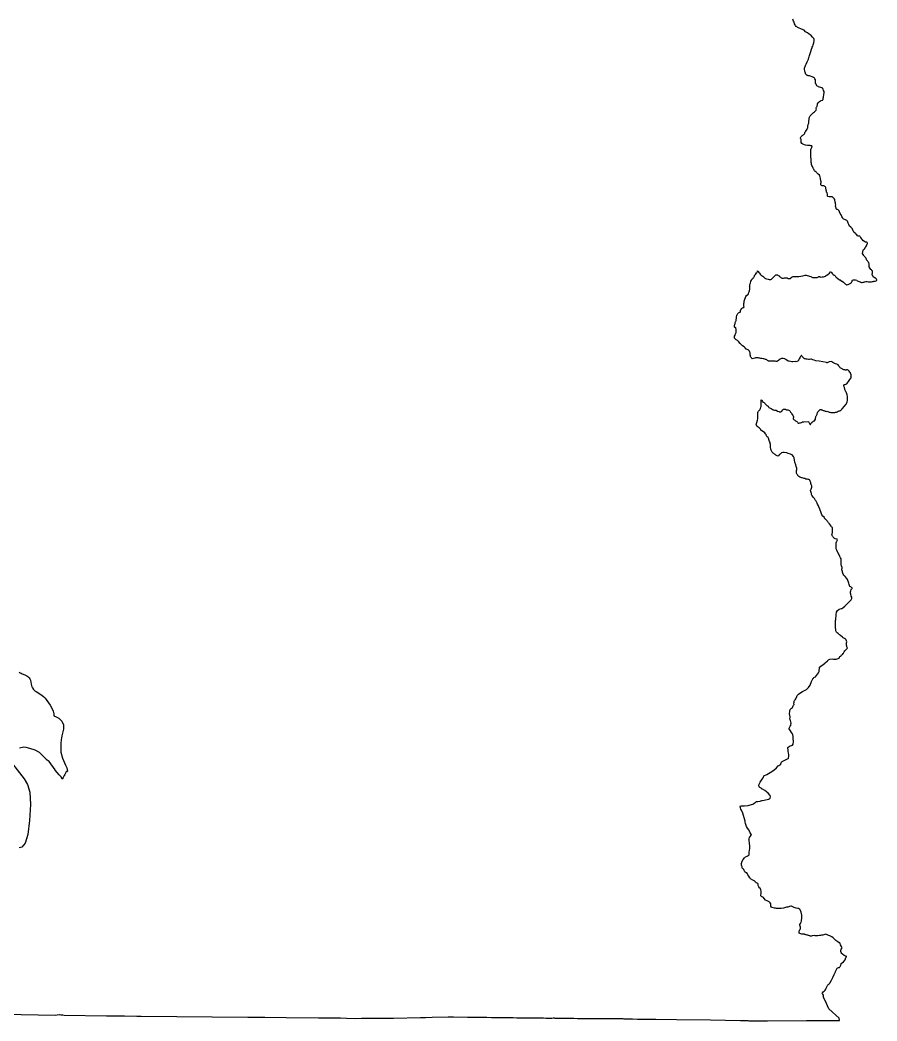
# Model space of a CAD drawing. Extents: x 6376870 to 6544053, y 1818313 to 2076828.
# Drawn here: x 6458485 to 6507635, y 1818313 to 1875746 of the extents above; entities that cross this region are included whole.
import ezdxf

# ---------------------------------------------------------------- set-up
doc = ezdxf.new("R2010")
doc.units = 21
doc.layers.add('COUNTY_BOUNDARY', color=40, linetype='Continuous')

msp = doc.modelspace()

# ---------------------------------------------------------------- linework, layer by layer
at = {"layer": 'COUNTY_BOUNDARY'}
for points in [[(6457569, 1818709), (6460500, 1818652), (6460728, 1818679), (6460743, 1818681), (6460816, 1818673), (6460851, 1818669), (6460892, 1818665), (6460934, 1818660), (6461023, 1818651), (6463451, 1818613), (6463787, 1818608), (6463809, 1818608), (6463842, 1818607), (6463873, 1818606), (6463892, 1818606), (6463912, 1818605), (6463941, 1818605), (6464479, 1818602), (6465181, 1818599), (6465238, 1818598), (6465294, 1818599), (6465369, 1818599), (6465438, 1818599), (6471544, 1818540), (6471704, 1818538), (6471852, 1818537), (6471963, 1818535), (6472150, 1818534), (6472296, 1818530), (6472531, 1818527), (6473745, 1818512), (6475594, 1818490), (6475620, 1818490), (6475630, 1818490), (6475682, 1818489), (6475735, 1818488), (6475762, 1818489), (6476315, 1818487), (6476746, 1818486), (6476867, 1818485), (6477213, 1818484), (6477707, 1818452), (6478078, 1818476), (6478163, 1818481), (6478498, 1818480), (6478539, 1818479), (6478840, 1818478), (6479905, 1818475), (6481448, 1818509), (6481743, 1818515), (6482123, 1818524), (6483037, 1818544), (6483162, 1818547), (6483339, 1818545), (6484154, 1818535), (6485262, 1818523), (6485535, 1818520), (6485618, 1818518), (6485647, 1818518), (6485673, 1818517), (6485792, 1818516), (6485911, 1818515), (6486110, 1818513), (6486319, 1818510), (6486499, 1818508), (6486552, 1818507), (6486569, 1818507), (6486773, 1818505), (6486971, 1818502), (6487156, 1818500), (6487223, 1818498), (6487287, 1818497), (6487445, 1818495), (6487697, 1818493), (6487903, 1818490), (6488019, 1818490), (6488039, 1818490), (6488123, 1818489), (6488290, 1818487), (6488502, 1818485), (6488639, 1818484), (6488703, 1818483), (6488740, 1818482), (6488759, 1818482), (6488846, 1818480), (6488925, 1818479), (6488966, 1818481), (6488981, 1818482), (6489054, 1818486), (6489121, 1818489), (6489151, 1818483), (6489190, 1818476), (6489333, 1818475), (6489422, 1818474), (6489508, 1818473), (6489630, 1818472), (6489740, 1818471), (6489835, 1818470), (6489940, 1818469), (6490114, 1818468), (6490245, 1818467), (6490449, 1818465), (6490529, 1818464), (6490648, 1818463), (6490787, 1818461), (6490953, 1818460), (6491029, 1818459), (6491160, 1818458), (6491287, 1818457), (6491420, 1818455), (6491614, 1818454), (6491776, 1818452), (6491923, 1818450), (6492017, 1818455), (6492079, 1818455), (6492250, 1818453), (6492495, 1818450), (6492550, 1818451), (6492712, 1818449), (6492888, 1818450), (6493049, 1818448), (6493117, 1818440), (6493145, 1818437), (6493347, 1818432), (6493604, 1818429), (6493899, 1818426), (6494190, 1818423), (6494321, 1818422), (6494500, 1818419), (6494741, 1818417), (6494949, 1818415), (6496135, 1818396), (6498078, 1818370), (6499809, 1818338), (6499813, 1818338), (6499867, 1818336), (6499951, 1818337), (6500232, 1818332), (6500283, 1818331), (6501349, 1818313), (6503584, 1818339), (6504335, 1818337), (6504340, 1818337), (6505122, 1818336), (6505349, 1818335), (6505355, 1818335), (6505481, 1818335), (6505458, 1818474), (6504880, 1819011), (6504656, 1819487), (6504556, 1819700), (6504559, 1819741), (6504560, 1819797), (6504526, 1819849), (6504501, 1819873), (6504493, 1819906), (6504506, 1819937), (6504548, 1819987), (6504608, 1820033), (6504662, 1820083), (6504699, 1820135), (6504718, 1820203), (6504735, 1820225), (6504762, 1820270), (6504778, 1820319), (6504793, 1820344), (6504816, 1820376), (6504843, 1820405), (6504865, 1820425), (6504902, 1820455), (6504922, 1820473), (6504931, 1820498), (6504942, 1820520), (6505017, 1820656), (6505037, 1820690), (6505105, 1820817), (6505183, 1820989), (6505258, 1821132), (6505264, 1821148), (6505280, 1821185), (6505298, 1821236), (6505308, 1821263), (6505344, 1821347), (6505394, 1821364), (6505434, 1821373), (6505477, 1821387), (6505509, 1821414), (6505527, 1821441), (6505538, 1821473), (6505554, 1821518), (6505563, 1821541), (6505576, 1821577), (6505587, 1821608), (6505712, 1821708), (6505801, 1821824), (6505858, 1821951), (6505894, 1821994), (6505894, 1822010), (6505870, 1822024), (6505834, 1822031), (6505761, 1822062), (6505660, 1822140), (6505610, 1822182), (6505579, 1822236), (6505558, 1822296), (6505571, 1822377), (6505589, 1822432), (6505632, 1822509), (6505598, 1822594), (6505551, 1822691), (6505523, 1822758), (6505504, 1822791), (6505470, 1822801), (6505393, 1822849), (6505276, 1822938), (6505116, 1823077), (6505048, 1823133), (6504923, 1823205), (6504814, 1823239), (6504696, 1823291), (6504531, 1823244), (6504494, 1823233), (6504459, 1823228), (6504393, 1823219), (6504338, 1823209), (6504246, 1823208), (6504120, 1823205), (6504093, 1823205), (6504028, 1823219), (6503918, 1823195), (6503888, 1823188), (6503845, 1823178), (6503812, 1823188), (6503792, 1823196), (6503715, 1823222), (6503681, 1823231), (6503655, 1823238), (6503631, 1823246), (6503573, 1823261), (6503557, 1823264), (6503523, 1823273), (6503492, 1823280), (6503471, 1823286), (6503464, 1823286), (6503407, 1823294), (6503321, 1823302), (6503276, 1823310), (6503215, 1823333), (6503176, 1823352), (6503168, 1823402), (6503176, 1823472), (6503198, 1823511), (6503219, 1823556), (6503242, 1823601), (6503247, 1823658), (6503245, 1823699), (6503237, 1823757), (6503214, 1823817), (6503215, 1823855), (6503243, 1823916), (6503290, 1823983), (6503304, 1824058), (6503318, 1824233), (6503323, 1824380), (6503296, 1824549), (6503251, 1824652), (6503234, 1824698), (6503212, 1824728), (6503194, 1824733), (6503157, 1824760), (6503105, 1824776), (6503008, 1824794), (6502894, 1824833), (6502818, 1824859), (6502772, 1824882), (6502730, 1824896), (6502688, 1824898), (6502620, 1824890), (6502583, 1824864), (6502530, 1824842), (6502450, 1824838), (6502391, 1824830), (6502339, 1824809), (6502269, 1824778), (6502131, 1824765), (6502027, 1824765), (6501962, 1824760), (6501878, 1824773), (6501808, 1824786), (6501764, 1824789), (6501754, 1824793), (6501623, 1824830), (6501584, 1824852), (6501554, 1824908), (6501554, 1824950), (6501540, 1825038), (6501512, 1825099), (6501457, 1825155), (6501332, 1825208), (6501248, 1825247), (6501162, 1825332), (6501126, 1825389), (6501089, 1825416), (6501053, 1825445), (6501010, 1825458), (6500974, 1825498), (6500967, 1825512), (6500964, 1825549), (6500995, 1825624), (6500995, 1825657), (6500986, 1825754), (6500968, 1825833), (6500935, 1825927), (6500930, 1825935), (6500902, 1825950), (6500863, 1826018), (6500821, 1826080), (6500813, 1826130), (6500816, 1826172), (6500804, 1826197), (6500764, 1826226), (6500727, 1826244), (6500706, 1826249), (6500675, 1826270), (6500641, 1826307), (6500630, 1826325), (6500626, 1826327), (6500515, 1826388), (6500376, 1826477), (6500354, 1826499), (6500346, 1826519), (6500287, 1826619), (6500232, 1826697), (6500207, 1826747), (6500168, 1826808), (6500123, 1826822), (6500079, 1826844), (6500048, 1826872), (6500015, 1826955), (6499990, 1827013), (6499957, 1827038), (6499929, 1827066), (6499912, 1827105), (6499904, 1827161), (6499878, 1827203), (6499862, 1827252), (6499865, 1827304), (6499838, 1827343), (6499883, 1827396), (6499893, 1827450), (6499960, 1827574), (6500037, 1827675), (6500093, 1827730), (6500184, 1827766), (6500225, 1827797), (6500240, 1827808), (6500296, 1827855), (6500307, 1827891), (6500301, 1827936), (6500301, 1827994), (6500318, 1828108), (6500340, 1828194), (6500352, 1828296), (6500322, 1828548), (6500311, 1828634), (6500299, 1828700), (6500290, 1828744), (6500295, 1828757), (6500329, 1828841), (6500376, 1828919), (6500440, 1829014), (6500404, 1829052), (6500365, 1829109), (6500276, 1829278), (6500207, 1829372), (6500146, 1829477), (6500085, 1829644), (6500084, 1829721), (6500071, 1829769), (6499943, 1830237), (6499857, 1830406), (6499829, 1830460), (6499805, 1830538), (6499804, 1830544), (6499795, 1830601), (6499810, 1830656), (6499892, 1830655), (6500043, 1830655), (6500242, 1830679), (6500564, 1830778), (6500579, 1830788), (6500665, 1830874), (6500729, 1830902), (6500793, 1830905), (6500929, 1830919), (6500982, 1830941), (6501026, 1830961), (6501076, 1830969), (6501334, 1831016), (6501433, 1831034), (6501457, 1831054), (6501467, 1831065), (6501490, 1831088), (6501501, 1831102), (6501521, 1831180), (6501507, 1831252), (6501387, 1831377), (6501196, 1831539), (6501061, 1831607), (6501043, 1831616), (6500987, 1831664), (6500918, 1831713), (6500876, 1831755), (6500862, 1831808), (6500887, 1831899), (6500943, 1832022), (6501057, 1832180), (6501107, 1832261), (6501134, 1832319), (6501140, 1832361), (6501154, 1832388), (6501312, 1832461), (6501515, 1832569), (6501726, 1832713), (6501879, 1832844), (6501968, 1832944), (6501999, 1832974), (6502068, 1833013), (6502112, 1833052), (6502126, 1833080), (6502137, 1833113), (6502162, 1833162), (6502198, 1833202), (6502268, 1833238), (6502459, 1833330), (6502496, 1833350), (6502532, 1833369), (6502551, 1833388), (6502559, 1833416), (6502573, 1833480), (6502575, 1833520), (6502571, 1833588), (6502565, 1833697), (6502543, 1833769), (6502537, 1833872), (6502515, 1833969), (6502524, 1834006), (6502620, 1834079), (6502684, 1834098), (6502796, 1834130), (6502837, 1834200), (6502854, 1834350), (6502829, 1834524), (6502832, 1834635), (6502810, 1834738), (6502790, 1834780), (6502726, 1834866), (6502674, 1834956), (6502601, 1835083), (6502598, 1835119), (6502610, 1835161), (6502648, 1835224), (6502709, 1835310), (6502701, 1835343), (6502704, 1835408), (6502691, 1835479), (6502680, 1835558), (6502675, 1835562), (6502657, 1835593), (6502641, 1835653), (6502652, 1835734), (6502648, 1835755), (6502623, 1835930), (6502632, 1836088), (6502658, 1836176), (6502707, 1836244), (6502714, 1836247), (6502758, 1836265), (6502782, 1836289), (6502792, 1836316), (6502812, 1836344), (6502834, 1836393), (6502841, 1836428), (6502876, 1836477), (6502859, 1836545), (6502861, 1836556), (6502877, 1836608), (6502893, 1836669), (6502900, 1836706), (6502935, 1836741), (6502982, 1836794), (6503000, 1836834), (6503041, 1836934), (6503063, 1836994), (6503094, 1837034), (6503141, 1837069), (6503260, 1837156), (6503372, 1837216), (6503585, 1837337), (6503716, 1837456), (6503807, 1837578), (6503878, 1837797), (6503972, 1837975), (6503988, 1837991), (6504015, 1838019), (6504100, 1838069), (6504160, 1838128), (6504219, 1838206), (6504278, 1838290), (6504313, 1838359), (6504322, 1838438), (6504335, 1838541), (6504347, 1838608), (6504628, 1838820), (6504662, 1838865), (6504797, 1838972), (6504863, 1839028), (6504938, 1839072), (6505066, 1839085), (6505135, 1839079), (6505158, 1839077), (6505288, 1839081), (6505407, 1839111), (6505470, 1839137), (6505479, 1839187), (6505507, 1839219), (6505555, 1839253), (6505581, 1839291), (6505608, 1839314), (6505628, 1839327), (6505662, 1839350), (6505701, 1839391), (6505723, 1839427), (6505732, 1839458), (6505744, 1839488), (6505791, 1839553), (6505831, 1839594), (6505850, 1839616), (6505870, 1839632), (6505901, 1839664), (6505947, 1839709), (6505913, 1839774), (6505897, 1839828), (6505888, 1839875), (6505881, 1839910), (6505879, 1839978), (6505886, 1840018), (6505900, 1840068), (6505887, 1840129), (6505870, 1840189), (6505836, 1840219), (6505775, 1840264), (6505701, 1840302), (6505660, 1840334), (6505552, 1840422), (6505484, 1840476), (6505448, 1840512), (6505412, 1840549), (6505357, 1840589), (6505317, 1840621), (6505288, 1840659), (6505272, 1840693), (6505272, 1840716), (6505272, 1840752), (6505272, 1840792), (6505265, 1840831), (6505263, 1840878), (6505261, 1840941), (6505260, 1841027), (6505261, 1841081), (6505252, 1841151), (6505254, 1841171), (6505256, 1841208), (6505260, 1841299), (6505276, 1841341), (6505279, 1841425), (6505288, 1841547), (6505295, 1841604), (6505297, 1841622), (6505319, 1841778), (6505372, 1841869), (6505460, 1841941), (6505591, 1841978), (6505623, 1841986), (6505672, 1842022), (6505788, 1842122), (6506050, 1842381), (6506056, 1842387), (6506155, 1842478), (6506159, 1842483), (6506188, 1842548), (6506193, 1842595), (6506184, 1842634), (6506163, 1842695), (6506136, 1842794), (6506118, 1842867), (6506116, 1842943), (6506136, 1842999), (6506159, 1843063), (6506181, 1843106), (6506190, 1843116), (6506216, 1843134), (6506210, 1843159), (6506172, 1843191), (6506135, 1843228), (6506085, 1843247), (6506053, 1843297), (6506046, 1843356), (6506019, 1843426), (6506001, 1843485), (6505965, 1843593), (6505947, 1843638), (6505915, 1843702), (6505909, 1843709), (6505810, 1843808), (6505726, 1843898), (6505696, 1843943), (6505678, 1844006), (6505662, 1844062), (6505649, 1844096), (6505633, 1844155), (6505622, 1844184), (6505615, 1844218), (6505612, 1844250), (6505633, 1844277), (6505637, 1844290), (6505632, 1844328), (6505603, 1844422), (6505588, 1844472), (6505579, 1844521), (6505572, 1844568), (6505572, 1844638), (6505574, 1844704), (6505577, 1844792), (6505572, 1844832), (6505540, 1844886), (6505497, 1844968), (6505461, 1845058), (6505396, 1845191), (6505379, 1845225), (6505324, 1845336), (6505297, 1845410), (6505294, 1845485), (6505299, 1845608), (6505294, 1845687), (6505303, 1845742), (6505312, 1845812), (6505324, 1845839), (6505342, 1845866), (6505355, 1845886), (6505364, 1845911), (6505364, 1845927), (6505353, 1845949), (6505333, 1845956), (6505306, 1845958), (6505242, 1845976), (6505206, 1845995), (6505157, 1846040), (6505123, 1846073), (6505094, 1846103), (6505082, 1846139), (6505071, 1846164), (6505062, 1846189), (6505053, 1846247), (6505075, 1846315), (6505087, 1846347), (6505091, 1846385), (6505087, 1846450), (6505091, 1846543), (6505082, 1846602), (6505080, 1846620), (6505069, 1846636), (6505033, 1846669), (6505006, 1846701), (6504967, 1846755), (6504904, 1846839), (6504861, 1846888), (6504836, 1846927), (6504800, 1846974), (6504778, 1847012), (6504744, 1847048), (6504701, 1847094), (6504676, 1847109), (6504649, 1847123), (6504635, 1847152), (6504634, 1847160), (6504600, 1847225), (6504522, 1847281), (6504472, 1847350), (6504428, 1847466), (6504366, 1847684), (6504306, 1847823), (6504299, 1847832), (6504277, 1847877), (6504227, 1847974), (6504204, 1848026), (6504168, 1848103), (6504146, 1848139), (6504118, 1848181), (6504098, 1848211), (6504053, 1848285), (6504021, 1848326), (6503983, 1848375), (6503936, 1848432), (6503906, 1848488), (6503888, 1848522), (6503877, 1848570), (6503852, 1848637), (6503834, 1848694), (6503823, 1848728), (6503823, 1848759), (6503824, 1848770), (6503832, 1848795), (6503854, 1848818), (6503868, 1848838), (6503879, 1848863), (6503888, 1848895), (6503897, 1848931), (6503893, 1848971), (6503893, 1849021), (6503882, 1849053), (6503866, 1849084), (6503859, 1849104), (6503845, 1849152), (6503843, 1849181), (6503834, 1849215), (6503825, 1849247), (6503811, 1849292), (6503791, 1849342), (6503769, 1849366), (6503730, 1849380), (6503692, 1849385), (6503626, 1849396), (6503597, 1849395), (6503556, 1849407), (6503514, 1849430), (6503464, 1849441), (6503405, 1849459), (6503341, 1849473), (6503322, 1849477), (6503259, 1849499), (6503213, 1849522), (6503153, 1849563), (6503121, 1849585), (6503100, 1849615), (6503089, 1849631), (6503053, 1849673), (6503037, 1849705), (6503022, 1849750), (6503022, 1849804), (6503013, 1849867), (6503019, 1849910), (6503033, 1849942), (6503040, 1849973), (6503041, 1850031), (6503004, 1850128), (6502975, 1850225), (6502929, 1850369), (6502904, 1850490), (6502878, 1850625), (6502844, 1850706), (6502762, 1850788), (6502719, 1850808), (6502679, 1850827), (6502550, 1850874), (6502471, 1850908), (6502315, 1850928), (6502227, 1850928), (6502160, 1850908), (6502112, 1850879), (6502078, 1850845), (6502044, 1850818), (6502040, 1850817), (6502016, 1850791), (6501972, 1850725), (6501907, 1850737), (6501838, 1850778), (6501788, 1850812), (6501760, 1850844), (6501719, 1850872), (6501679, 1850901), (6501627, 1850951), (6501597, 1850993), (6501564, 1851068), (6501555, 1851122), (6501530, 1851237), (6501519, 1851301), (6501521, 1851384), (6501514, 1851450), (6501505, 1851497), (6501480, 1851567), (6501460, 1851619), (6501415, 1851747), (6501388, 1851795), (6501338, 1851835), (6501315, 1851854), (6501297, 1851892), (6501288, 1851919), (6501272, 1851960), (6501241, 1852002), (6501198, 1852055), (6501119, 1852120), (6501025, 1852172), (6500994, 1852200), (6500966, 1852247), (6500922, 1852300), (6500878, 1852341), (6500829, 1852384), (6500754, 1852420), (6500738, 1852440), (6500717, 1852495), (6500715, 1852540), (6500740, 1852655), (6500774, 1852781), (6500796, 1852863), (6500803, 1852930), (6500803, 1852989), (6500807, 1853043), (6500808, 1853077), (6500803, 1853111), (6500801, 1853140), (6500803, 1853172), (6500803, 1853201), (6500803, 1853228), (6500808, 1853248), (6500823, 1853273), (6500844, 1853300), (6500887, 1853348), (6500911, 1853382), (6500950, 1853454), (6500972, 1853523), (6500990, 1853569), (6500997, 1853632), (6500999, 1853718), (6500997, 1853751), (6500995, 1853777), (6500995, 1853826), (6500990, 1853869), (6500984, 1853921), (6500990, 1853948), (6500995, 1853958), (6501008, 1853948), (6501033, 1853912), (6501060, 1853864), (6501081, 1853828), (6501110, 1853817), (6501157, 1853792), (6501178, 1853774), (6501196, 1853752), (6501225, 1853716), (6501270, 1853675), (6501300, 1853643), (6501333, 1853614), (6501363, 1853600), (6501388, 1853582), (6501406, 1853555), (6501437, 1853519), (6501476, 1853492), (6501521, 1853469), (6501570, 1853447), (6501622, 1853415), (6501668, 1853388), (6501708, 1853375), (6501753, 1853361), (6501801, 1853357), (6501843, 1853356), (6501852, 1853358), (6501932, 1853303), (6502000, 1853281), (6502032, 1853272), (6502082, 1853259), (6502116, 1853272), (6502150, 1853288), (6502191, 1853322), (6502204, 1853356), (6502232, 1853388), (6502279, 1853409), (6502311, 1853415), (6502351, 1853415), (6502388, 1853413), (6502444, 1853388), (6502488, 1853378), (6502528, 1853378), (6502572, 1853362), (6502608, 1853336), (6502636, 1853318), (6502649, 1853287), (6502672, 1853242), (6502685, 1853221), (6502710, 1853206), (6502730, 1853185), (6502758, 1853140), (6502787, 1853111), (6502798, 1853084), (6502814, 1853059), (6502830, 1853043), (6502837, 1853020), (6502845, 1852989), (6502845, 1852964), (6502846, 1852930), (6502837, 1852894), (6502837, 1852869), (6502848, 1852847), (6502866, 1852822), (6502891, 1852799), (6502922, 1852779), (6502963, 1852752), (6502992, 1852736), (6503046, 1852702), (6503065, 1852684), (6503082, 1852666), (6503101, 1852632), (6503123, 1852621), (6503146, 1852616), (6503211, 1852628), (6503256, 1852632), (6503311, 1852648), (6503340, 1852671), (6503369, 1852689), (6503394, 1852695), (6503447, 1852697), (6503707, 1852705), (6503714, 1852691), (6503724, 1852664), (6503739, 1852632), (6503762, 1852598), (6503778, 1852564), (6503796, 1852546), (6503811, 1852535), (6503823, 1852542), (6503832, 1852567), (6503843, 1852596), (6503861, 1852621), (6503897, 1852644), (6503918, 1852659), (6503940, 1852686), (6503963, 1852707), (6503970, 1852714), (6503986, 1852729), (6503996, 1852738), (6504010, 1852747), (6504039, 1852754), (6504058, 1852755), (6504112, 1852840), (6504105, 1852880), (6504110, 1852919), (6504125, 1852959), (6504132, 1852996), (6504150, 1853036), (6504166, 1853063), (6504200, 1853140), (6504213, 1853172), (6504220, 1853203), (6504243, 1853269), (6504276, 1853307), (6504317, 1853350), (6504351, 1853379), (6504378, 1853390), (6504398, 1853397), (6504416, 1853399), (6504435, 1853395), (6504462, 1853388), (6504484, 1853377), (6504518, 1853352), (6504550, 1853341), (6504581, 1853339), (6504617, 1853323), (6504639, 1853315), (6504672, 1853305), (6504730, 1853291), (6504780, 1853296), (6504820, 1853287), (6504852, 1853269), (6504893, 1853253), (6504933, 1853239), (6504979, 1853225), (6505087, 1853219), (6505098, 1853224), (6505125, 1853230), (6505145, 1853230), (6505170, 1853230), (6505225, 1853232), (6505260, 1853241), (6505315, 1853253), (6505355, 1853266), (6505414, 1853294), (6505466, 1853318), (6505511, 1853329), (6505547, 1853341), (6505553, 1853344), (6505582, 1853381), (6505632, 1853431), (6505778, 1853597), (6505863, 1853700), (6505913, 1853787), (6505932, 1853844), (6505941, 1853922), (6505947, 1854038), (6505938, 1854134), (6505922, 1854244), (6505883, 1854354), (6505879, 1854359), (6505868, 1854392), (6505856, 1854419), (6505838, 1854461), (6505795, 1854551), (6505782, 1854575), (6505775, 1854614), (6505775, 1854659), (6505757, 1854706), (6505739, 1854733), (6505734, 1854765), (6505734, 1854797), (6505739, 1854817), (6505770, 1854828), (6505802, 1854826), (6505844, 1854847), (6505891, 1854869), (6505915, 1854880), (6506164, 1855261), (6506142, 1855276), (6506147, 1855311), (6506148, 1855388), (6506146, 1855410), (6506138, 1855424), (6506127, 1855437), (6506118, 1855460), (6506107, 1855496), (6506080, 1855537), (6506048, 1855591), (6506008, 1855638), (6505978, 1855661), (6505953, 1855665), (6505910, 1855675), (6505883, 1855668), (6505859, 1855657), (6505834, 1855659), (6505792, 1855666), (6505782, 1855668), (6505732, 1855672), (6505662, 1855704), (6505631, 1855735), (6505594, 1855756), (6505565, 1855765), (6505527, 1855792), (6505500, 1855823), (6505486, 1855842), (6505475, 1855862), (6505465, 1855869), (6505441, 1855909), (6505404, 1855959), (6505341, 1856000), (6505260, 1856028), (6505182, 1856065), (6505097, 1856103), (6505050, 1856141), (6505016, 1856156), (6504885, 1856131), (6504776, 1856083), (6504755, 1856085), (6504731, 1856086), (6504524, 1856132), (6504328, 1856176), (6504136, 1856198), (6504028, 1856230), (6503947, 1856257), (6503884, 1856282), (6503834, 1856279), (6503773, 1856276), (6503760, 1856275), (6503708, 1856275), (6503633, 1856282), (6503568, 1856291), (6503523, 1856297), (6503473, 1856315), (6503433, 1856350), (6503412, 1856367), (6503383, 1856403), (6503344, 1856440), (6503326, 1856470), (6503319, 1856488), (6503303, 1856497), (6503290, 1856469), (6503263, 1856446), (6503247, 1856435), (6503235, 1856410), (6503169, 1856310), (6503136, 1856230), (6503110, 1856166), (6503044, 1856150), (6502991, 1856138), (6502935, 1856147), (6502801, 1856135), (6502796, 1856133), (6502744, 1856130), (6502602, 1856163), (6502557, 1856172), (6502534, 1856178), (6502478, 1856203), (6502401, 1856266), (6502376, 1856286), (6502354, 1856298), (6502261, 1856324), (6502227, 1856327), (6502157, 1856320), (6502076, 1856279), (6502026, 1856252), (6501986, 1856212), (6501931, 1856180), (6501891, 1856157), (6501862, 1856157), (6501796, 1856164), (6501735, 1856173), (6501699, 1856171), (6501663, 1856169), (6501622, 1856169), (6501570, 1856180), (6501541, 1856180), (6501521, 1856180), (6501487, 1856173), (6501451, 1856173), (6501412, 1856180), (6501392, 1856187), (6501363, 1856207), (6501322, 1856241), (6501286, 1856259), (6501250, 1856273), (6501196, 1856286), (6501148, 1856297), (6501108, 1856309), (6501038, 1856325), (6500979, 1856329), (6500918, 1856338), (6500884, 1856352), (6500846, 1856365), (6500817, 1856374), (6500794, 1856372), (6500747, 1856356), (6500675, 1856359), (6500632, 1856340), (6500560, 1856322), (6500479, 1856306), (6500456, 1856325), (6500438, 1856356), (6500400, 1856394), (6500375, 1856438), (6500373, 1856474), (6500365, 1856532), (6500365, 1856591), (6500356, 1856643), (6500340, 1856697), (6500320, 1856749), (6500250, 1856814), (6500187, 1856837), (6500151, 1856853), (6500137, 1856864), (6500072, 1856929), (6500011, 1856992), (6499923, 1857058), (6499796, 1857187), (6499706, 1857286), (6499632, 1857354), (6499564, 1857401), (6499489, 1857471), (6499469, 1857500), (6499465, 1857513), (6499456, 1857536), (6499456, 1857561), (6499465, 1857611), (6499492, 1857656), (6499499, 1857703), (6499546, 1857776), (6499562, 1857819), (6499568, 1857855), (6499566, 1857900), (6499566, 1857947), (6499559, 1857999), (6499546, 1858053), (6499535, 1858085), (6499519, 1858094), (6499501, 1858101), (6499501, 1858104), (6499483, 1858107), (6499465, 1858123), (6499462, 1858144), (6499462, 1858198), (6499469, 1858238), (6499476, 1858279), (6499494, 1858335), (6499505, 1858385), (6499521, 1858421), (6499543, 1858463), (6499548, 1858474), (6499555, 1858491), (6499560, 1858552), (6499562, 1858581), (6499575, 1858624), (6499584, 1858663), (6499584, 1858715), (6499600, 1858787), (6499614, 1858852), (6499629, 1858877), (6499654, 1858906), (6499693, 1858943), (6499738, 1858963), (6499776, 1858976), (6499794, 1858990), (6499801, 1859004), (6499801, 1859021), (6499801, 1859071), (6499812, 1859105), (6499837, 1859130), (6499871, 1859189), (6499894, 1859219), (6499922, 1859228), (6499963, 1859244), (6499994, 1859259), (6500010, 1859278), (6500007, 1859309), (6500004, 1859350), (6499994, 1859388), (6499997, 1859419), (6500002, 1859473), (6500009, 1859543), (6500022, 1859610), (6500040, 1859678), (6500060, 1859730), (6500085, 1859830), (6500113, 1859890), (6500149, 1859931), (6500221, 1859990), (6500241, 1860003), (6500259, 1860039), (6500273, 1860076), (6500306, 1860159), (6500320, 1860213), (6500340, 1860303), (6500347, 1860385), (6500336, 1860448), (6500331, 1860484), (6500334, 1860520), (6500347, 1860565), (6500379, 1860656), (6500408, 1860764), (6500433, 1860816), (6500451, 1860850), (6500485, 1860888), (6500530, 1860940), (6500557, 1860978), (6500584, 1861019), (6500604, 1861057), (6500618, 1861087), (6500647, 1861125), (6500667, 1861145), (6500721, 1861245), (6500735, 1861233), (6500742, 1861245), (6500781, 1861321), (6500784, 1861352), (6500817, 1861314), (6500859, 1861263), (6500893, 1861215), (6500932, 1861166), (6500959, 1861136), (6500997, 1861107), (6501045, 1861075), (6501087, 1861048), (6501139, 1861003), (6501164, 1860976), (6501211, 1860942), (6501248, 1860917), (6501295, 1860890), (6501394, 1860868), (6501446, 1860856), (6501512, 1860852), (6501545, 1860856), (6501577, 1860875), (6501649, 1860938), (6501689, 1860974), (6501701, 1860994), (6501753, 1861053), (6501798, 1861089), (6501809, 1861097), (6501837, 1861118), (6501873, 1861130), (6501900, 1861129), (6501929, 1861116), (6501977, 1861089), (6502022, 1861066), (6502053, 1861039), (6502087, 1861012), (6502126, 1860976), (6502153, 1860945), (6502184, 1860933), (6502227, 1860933), (6502277, 1860933), (6502329, 1860945), (6502374, 1860949), (6502437, 1860952), (6502487, 1860944), (6502536, 1860924), (6502581, 1860915), (6502624, 1860911), (6502654, 1860913), (6502676, 1860920), (6502690, 1860931), (6502703, 1860951), (6502728, 1860980), (6502751, 1861008), (6502785, 1861019), (6502830, 1861032), (6502900, 1861033), (6503026, 1861028), (6503150, 1861035), (6503259, 1861053), (6503378, 1861069), (6503507, 1861105), (6503565, 1861098), (6503624, 1861084), (6503703, 1861064), (6503769, 1861046), (6503836, 1861030), (6503872, 1861005), (6503902, 1860983), (6503940, 1860962), (6503958, 1860965), (6504015, 1860971), (6504069, 1860976), (6504123, 1860978), (6504159, 1860978), (6504204, 1860978), (6504240, 1860996), (6504279, 1861019), (6504306, 1861028), (6504346, 1861028), (6504366, 1861020), (6504385, 1861012), (6504423, 1860996), (6504495, 1861005), (6504559, 1861012), (6504633, 1861026), (6504685, 1861046), (6504728, 1861080), (6504818, 1861150), (6504915, 1861227), (6504969, 1861292), (6504990, 1861292), (6505023, 1861251), (6505057, 1861195), (6505094, 1861161), (6505120, 1861141), (6505170, 1861109), (6505193, 1861100), (6505229, 1861064), (6505254, 1861037), (6505303, 1860994), (6505388, 1860912), (6505479, 1860844), (6505519, 1860841), (6505550, 1860822), (6505625, 1860759), (6505633, 1860754), (6505707, 1860697), (6505769, 1860644), (6505835, 1860588), (6505863, 1860562), (6505879, 1860549), (6505904, 1860558), (6505955, 1860574), (6505985, 1860580), (6506050, 1860601), (6506100, 1860621), (6506129, 1860646), (6506168, 1860687), (6506179, 1860704), (6506204, 1860745), (6506214, 1860800), (6506232, 1860822), (6506282, 1860840), (6506329, 1860841), (6506371, 1860844), (6506409, 1860838), (6506475, 1860818), (6506508, 1860790), (6506565, 1860761), (6506610, 1860745), (6506666, 1860721), (6506698, 1860704), (6506718, 1860698), (6506756, 1860685), (6506779, 1860691), (6506847, 1860698), (6506888, 1860711), (6506898, 1860713), (6506922, 1860731), (6506988, 1860741), (6507069, 1860738), (6507147, 1860728), (6507297, 1860719), (6507314, 1860725), (6507370, 1860738), (6507416, 1860747), (6507452, 1860759), (6507486, 1860765), (6507540, 1860770), (6507580, 1860779), (6507597, 1860790), (6507607, 1860797), (6507630, 1860818), (6507635, 1860835), (6507615, 1860874), (6507563, 1860916), (6507481, 1860963), (6507422, 1861016), (6507391, 1861056), (6507360, 1861150), (6507368, 1861183), (6507375, 1861228), (6507377, 1861319), (6507375, 1861346), (6507370, 1861360), (6507348, 1861377), (6507316, 1861413), (6507276, 1861440), (6507239, 1861490), (6507196, 1861578), (6507188, 1861630), (6507188, 1861702), (6507185, 1861759), (6507172, 1861804), (6507143, 1861858), (6507117, 1861899), (6507097, 1861928), (6507073, 1861948), (6507039, 1861980), (6507027, 1862005), (6507009, 1862061), (6506991, 1862104), (6506962, 1862145), (6506901, 1862201), (6506873, 1862234), (6506809, 1862357), (6506848, 1862550), (6506860, 1862571), (6506910, 1862619), (6506937, 1862648), (6506951, 1862664), (6506960, 1862684), (6506991, 1862736), (6507032, 1862797), (6507054, 1862851), (6507073, 1862896), (6507084, 1862928), (6507088, 1862950), (6507075, 1862973), (6507046, 1862991), (6506978, 1862998), (6506939, 1863014), (6506863, 1863068), (6506846, 1863084), (6506804, 1863126), (6506745, 1863203), (6506705, 1863264), (6506678, 1863304), (6506644, 1863341), (6506608, 1863345), (6506569, 1863348), (6506517, 1863370), (6506470, 1863424), (6506407, 1863472), (6506375, 1863517), (6506314, 1863582), (6506265, 1863645), (6506224, 1863740), (6506224, 1863764), (6506179, 1863828), (6506134, 1863866), (6506064, 1863910), (6506032, 1863955), (6506019, 1864022), (6505985, 1864090), (6505937, 1864203), (6505906, 1864234), (6505705, 1864338), (6505681, 1864354), (6505657, 1864409), (6505613, 1864478), (6505579, 1864569), (6505522, 1864653), (6505485, 1864734), (6505460, 1864800), (6505416, 1864859), (6505379, 1864866), (6505332, 1864875), (6505290, 1864905), (6505292, 1864929), (6505287, 1864966), (6505267, 1865004), (6505259, 1865068), (6505272, 1865146), (6505265, 1865174), (6505249, 1865230), (6505238, 1865300), (6505233, 1865340), (6505217, 1865377), (6505209, 1865460), (6505174, 1865471), (6505170, 1865483), (6505152, 1865521), (6505128, 1865545), (6505096, 1865575), (6505057, 1865600), (6504983, 1865609), (6504978, 1865608), (6504892, 1865598), (6504825, 1865611), (6504804, 1865636), (6504795, 1865677), (6504789, 1865753), (6504773, 1865821), (6504748, 1865875), (6504732, 1865932), (6504730, 1865986), (6504727, 1866003), (6504710, 1866090), (6504698, 1866135), (6504678, 1866171), (6504653, 1866196), (6504631, 1866218), (6504588, 1866230), (6504582, 1866230), (6504522, 1866229), (6504491, 1866241), (6504454, 1866259), (6504423, 1866281), (6504414, 1866297), (6504412, 1866322), (6504421, 1866379), (6504427, 1866410), (6504434, 1866449), (6504427, 1866487), (6504423, 1866507), (6504407, 1866548), (6504403, 1866595), (6504396, 1866638), (6504378, 1866747), (6504364, 1866787), (6504335, 1866837), (6504263, 1866898), (6504202, 1866959), (6504172, 1866990), (6504148, 1867031), (6504121, 1867051), (6504082, 1867063), (6504060, 1867085), (6504030, 1867135), (6504010, 1867182), (6503992, 1867209), (6503972, 1867254), (6503951, 1867302), (6503929, 1867342), (6503904, 1867394), (6503884, 1867453), (6503877, 1867507), (6503865, 1867568), (6503856, 1867604), (6503854, 1867640), (6503857, 1867706), (6503852, 1867785), (6503847, 1867882), (6503841, 1867972), (6503841, 1868139), (6503843, 1868261), (6503845, 1868326), (6503859, 1868365), (6503874, 1868401), (6503890, 1868437), (6503899, 1868473), (6503911, 1868498), (6503904, 1868518), (6503881, 1868530), (6503838, 1868536), (6503796, 1868548), (6503705, 1868545), (6503651, 1868548), (6503532, 1868566), (6503473, 1868577), (6503387, 1868615), (6503322, 1868663), (6503295, 1868719), (6503292, 1868755), (6503292, 1868775), (6503292, 1868816), (6503290, 1868854), (6503283, 1868893), (6503267, 1868920), (6503258, 1868945), (6503254, 1868994), (6503260, 1869028), (6503279, 1869053), (6503301, 1869082), (6503333, 1869103), (6503364, 1869114), (6503401, 1869150), (6503432, 1869173), (6503443, 1869182), (6503473, 1869218), (6503489, 1869245), (6503502, 1869277), (6503525, 1869322), (6503552, 1869365), (6503590, 1869421), (6503635, 1869489), (6503651, 1869534), (6503662, 1869563), (6503660, 1869617), (6503660, 1869671), (6503669, 1869703), (6503683, 1869730), (6503696, 1869750), (6503714, 1869782), (6503719, 1869832), (6503719, 1869906), (6503721, 1869949), (6503739, 1870042), (6503748, 1870085), (6503753, 1870130), (6503768, 1870168), (6503782, 1870213), (6503805, 1870247), (6503841, 1870292), (6503884, 1870333), (6503915, 1870369), (6503947, 1870398), (6503985, 1870443), (6504042, 1870482), (6504089, 1870513), (6504114, 1870536), (6504143, 1870576), (6504159, 1870635), (6504148, 1870676), (6504143, 1870710), (6504161, 1870744), (6504181, 1870768), (6504197, 1870798), (6504204, 1870834), (6504217, 1870886), (6504229, 1870931), (6504263, 1870985), (6504342, 1871068), (6504405, 1871103), (6504432, 1871120), (6504516, 1871156), (6504549, 1871181), (6504558, 1871222), (6504558, 1871265), (6504572, 1871312), (6504572, 1871344), (6504583, 1871461), (6504594, 1871504), (6504601, 1871542), (6504604, 1871588), (6504597, 1871637), (6504574, 1871707), (6504543, 1871780), (6504540, 1871783), (6504538, 1871793), (6504535, 1871812), (6504485, 1871853), (6504466, 1871851), (6504407, 1871868), (6504344, 1871892), (6504276, 1871919), (6504256, 1871931), (6504229, 1871946), (6504181, 1871976), (6504159, 1872003), (6504147, 1872064), (6504116, 1872111), (6504112, 1872115), (6504110, 1872159), (6504104, 1872219), (6504107, 1872256), (6504100, 1872306), (6504075, 1872363), (6504044, 1872413), (6504000, 1872453), (6503916, 1872494), (6503829, 1872525), (6503760, 1872544), (6503706, 1872539), (6503701, 1872541), (6503691, 1872544), (6503670, 1872551), (6503660, 1872554), (6503648, 1872558), (6503629, 1872569), (6503532, 1872659), (6503535, 1872701), (6503526, 1872711), (6503516, 1872725), (6503491, 1872833), (6503477, 1872910), (6503484, 1872989), (6503529, 1873129), (6503560, 1873185), (6503572, 1873208), (6503626, 1873348), (6503703, 1873504), (6503730, 1873590), (6503755, 1873640), (6503765, 1873702), (6503839, 1873930), (6503887, 1874076), (6503916, 1874164), (6503917, 1874173), (6503919, 1874188), (6503922, 1874194), (6503950, 1874247), (6503982, 1874316), (6503994, 1874384), (6504005, 1874445), (6504007, 1874453), (6504035, 1874556), (6504038, 1874619), (6504016, 1874694), (6503938, 1874766), (6503853, 1874850), (6503741, 1874928), (6503657, 1875003), (6503578, 1875047), (6503535, 1875075), (6503450, 1875163), (6503303, 1875225), (6503125, 1875300), (6502991, 1875381), (6502966, 1875422), (6502942, 1875479), (6502911, 1875526), (6502877, 1875616), (6502841, 1875677), (6502820, 1875734), (6502809, 1875792)], [(6458432, 1838335), (6458492, 1838298), (6458547, 1838264), (6458605, 1838231), (6458660, 1838205), (6458705, 1838192), (6458759, 1838176), (6458866, 1838125), (6458928, 1838088), (6458977, 1838039), (6459007, 1838006), (6459044, 1837946), (6459082, 1837860), (6459124, 1837638), (6459163, 1837495), (6459175, 1837466), (6459193, 1837429), (6459258, 1837332), (6459342, 1837253), (6459402, 1837212), (6459739, 1837008), (6459848, 1836913), (6459919, 1836829), (6460209, 1836426), (6460331, 1836227), (6460386, 1836096), (6460430, 1835932), (6460428, 1835824), (6460564, 1835757), (6460703, 1835688), (6460888, 1835518), (6460972, 1835306), (6460969, 1835052), (6460885, 1834672), (6460858, 1834550), (6460839, 1834470), (6460830, 1834234), (6460831, 1833732), (6460926, 1833389), (6461090, 1832997), (6461169, 1832835), (6461198, 1832655), (6461177, 1832618), (6461146, 1832641), (6461062, 1832454), (6461025, 1832406), (6460951, 1832289), (6460910, 1832194), (6460850, 1832321), (6460730, 1832443), (6460503, 1832709), (6460491, 1832727), (6460152, 1833208), (6459984, 1833324), (6459993, 1833324), (6460005, 1833320), (6459603, 1833713), (6459346, 1833855), (6459054, 1833951), (6458842, 1834012), (6458711, 1834018), (6458704, 1834016), (6458462, 1833974)], [(6458044, 1833063), (6458721, 1832215), (6458911, 1831884), (6459041, 1831447), (6459079, 1830736), (6459031, 1829823), (6458940, 1829016), (6458789, 1828525), (6458593, 1828295), (6458429, 1828248)]]:
    msp.add_lwpolyline(points, dxfattribs=at)

doc.saveas('drawing.dxf')
